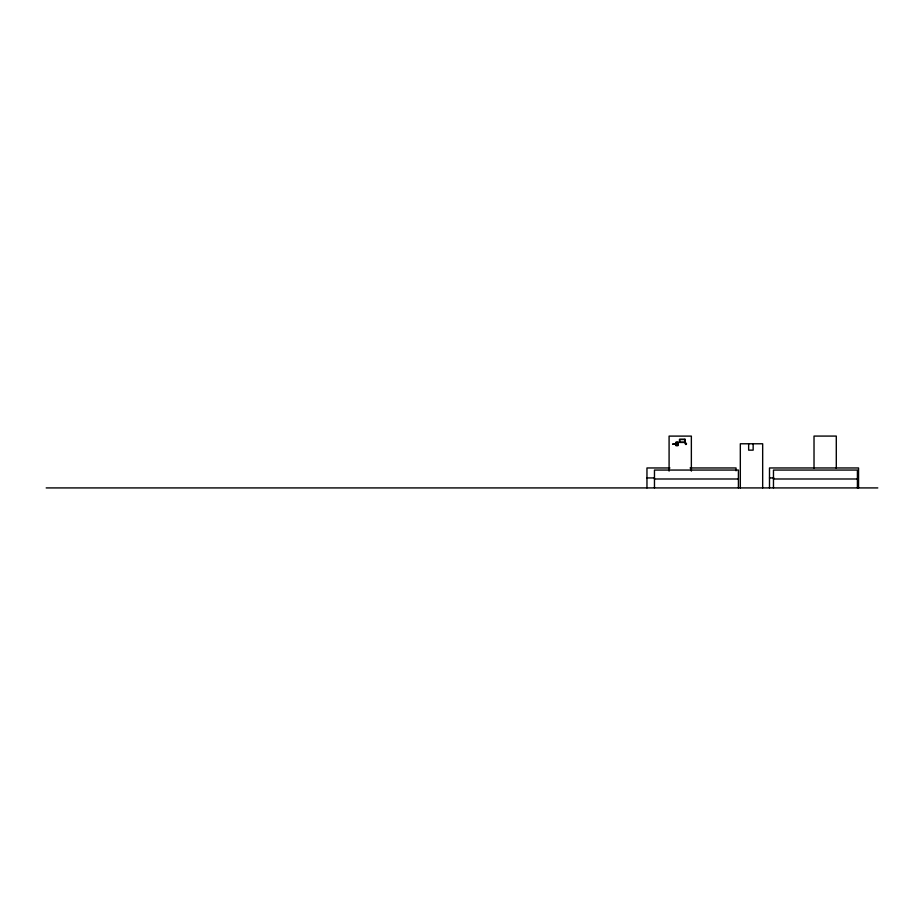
<?xml version="1.0" encoding="UTF-8"?>
<svg xmlns="http://www.w3.org/2000/svg" width="924" height="924" viewBox="0 0 924 924"><rect width="100%" height="100%" fill="white"/><g stroke="black" fill="none" stroke-linecap="round" stroke-linejoin="round"><path stroke-width="1.39" d="M675.791 443.035L678.112 443.035M675.791 443.832L678.112 443.832M675.791 444.698L678.112 444.698M669.946 467.96L646.962 467.96L646.962 487.918M690.055 467.96L736.035 467.96L736.035 470.813M646.962 477.939L654.146 477.939M769.496 477.939L773.804 477.939M654.469 478.99L738.415 478.99M773.469 478.99L857.414 478.99M46.2 487.918L877.8 487.918M858.558 487.918L858.558 467.96L769.496 467.96L769.496 487.918M857.414 487.918L857.414 470.062L773.469 470.062L773.469 487.918M836.289 468.306L836.289 436.082L814.021 436.082L814.021 468.306M762.67 487.918L762.67 443.774L740.32 443.774L740.32 487.918M753.152 443.774L753.152 450.15L748.648 450.15L748.648 443.774M738.415 487.918L738.415 470.062L654.469 470.062L654.469 487.918M691.36 471.101L691.36 436.105L669.091 436.105L669.091 471.101M677.35 442.25L677.35 445.576M676.564 442.25L676.564 445.576M685.285 443.659C686.174 446.431 687.444 441.695 685.285 443.659M685.504 443.716L686.428 444.098L685.55 443.589M685.054 439.293L679.486 439.293L679.486 442.457L685.054 442.457L685.054 439.293M684.799 439.547L679.741 439.547L679.741 442.203L684.799 442.203L684.799 439.547M678.112 442.25L675.791 442.25L675.791 445.576L678.112 445.576L678.112 442.25M674.97 443.855L672.776 444.132L674.97 443.855"/></g></svg>
